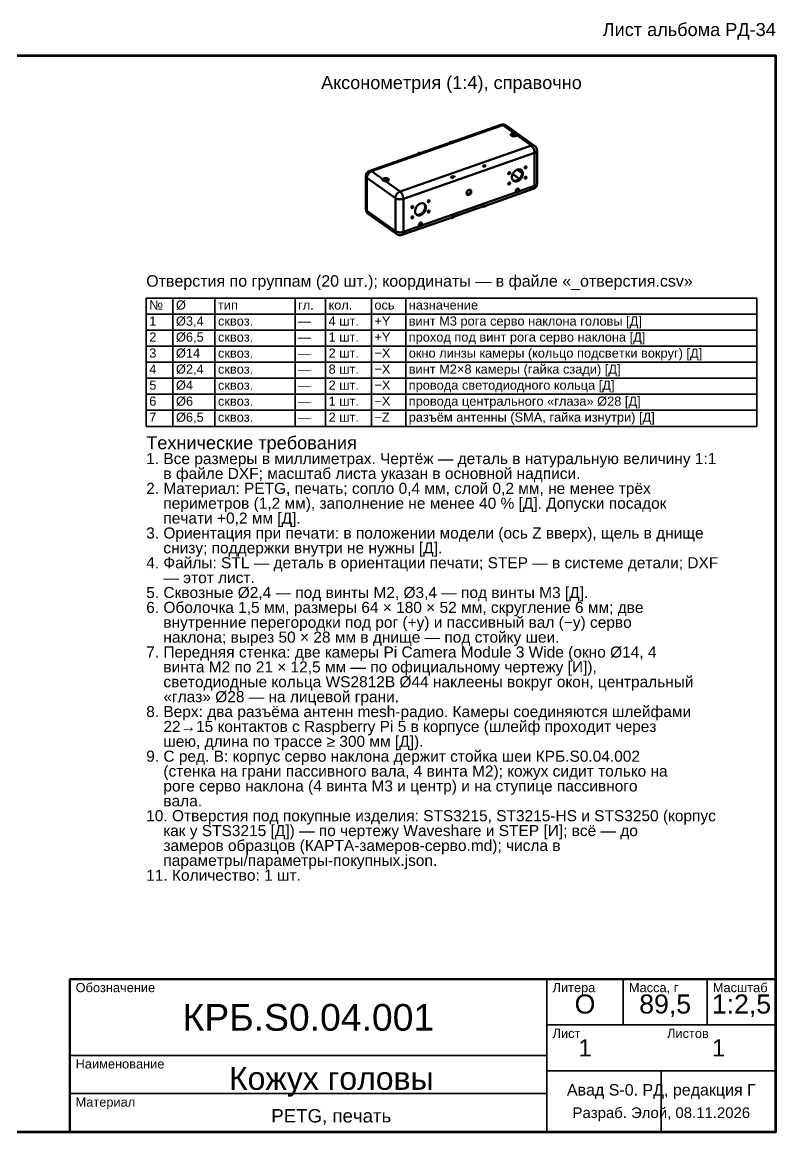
# Model space of a CAD drawing. Header units: millimetres. Extents: x 50 to 1038, y 12 to 741.
# Drawn here: x 544 to 1038, y 12 to 740 of the extents above; entities that cross this region are included whole.
import ezdxf
from ezdxf.enums import TextEntityAlignment as Align

# ---------------------------------------------------------------- set-up
doc = ezdxf.new("R2010")
doc.units = ezdxf.units.MM
doc.header["$LTSCALE"] = 2.5
for name, color, linetype, lineweight in [('КОНТУР', 7, 'Continuous', 50), ('РАМКА', 7, 'Continuous', 70), ('ТАБЛИЦА', 7, 'Continuous', 35), ('ТЕКСТ', 7, 'Continuous', 25)]:
    doc.layers.add(name, color=color, linetype=linetype, lineweight=lineweight)
doc.styles.add('GOST', font='arial.ttf')

msp = doc.modelspace()

# ---------------------------------------------------------------- linework, layer by layer
at = {"layer": 'КОНТУР'}
for p, q in [((771.43, 642.21), (857.45, 672.33)), ((772.67, 641.92), (858.68, 672.03)), ((858.68, 672.03), (866.01, 666.8)), ((860.86, 671.84), (879.51, 658.53)), ((866.04, 665.99), (867.33, 665.06)), ((867.85, 665.49), (877.33, 658.72)), ((791.32, 628.61), (877.33, 658.72)), ((823.98, 660.97), (825.26, 661.42)), ((823.98, 660.97), (824.32, 660.73)), ((823.98, 660.61), (823.98, 660.97)), ((825.26, 661.42), (825.6, 661.18)), ((881.08, 633.83), (881.08, 655.48)), ((793.47, 623.83), (879.48, 653.94)), ((803.14, 653.68), (804.42, 654.13)), ((803.14, 653.31), (803.14, 653.68)), ((803.14, 653.68), (803.48, 653.43)), ((803.25, 653.44), (803.25, 653.35)), ((803.25, 653.44), (803.33, 653.38)), ((804.42, 654.13), (804.76, 653.88)), ((879.48, 632.29), (879.48, 653.94)), ((772.67, 641.92), (780, 636.69)), ((845.64, 645.5), (846.92, 645.95)), ((845.64, 645.5), (845.99, 645.26)), ((845.99, 645.26), (847.27, 645.7)), ((845.99, 644.73), (845.99, 645.26)), ((845.99, 644.73), (847.27, 645.18)), ((846.92, 645.95), (847.27, 645.7)), ((847.27, 645.18), (847.27, 645.7)), ((865.16, 640.08), (869.53, 636.96)), ((868.05, 642.9), (871.25, 640.61)), ((768.92, 617.02), (768.92, 638.67)), ((769.6, 637.6), (788.24, 624.29)), ((769.6, 615.95), (769.6, 637.6)), ((781.84, 635.38), (791.32, 628.61)), ((824.78, 637.9), (824.93, 637.96)), ((824.8, 638.21), (826.08, 638.66)), ((824.8, 638.21), (825.15, 637.96)), ((824.89, 637.65), (825.04, 637.7)), ((824.93, 637.96), (825.04, 637.87)), ((825.04, 637.87), (825.04, 637.7)), ((825.15, 637.96), (826.43, 638.41)), ((825.15, 637.44), (825.15, 637.96)), ((825.15, 637.44), (826.43, 637.88)), ((826.08, 638.66), (826.43, 638.41)), ((826.36, 638.46), (827.13, 638.73)), ((826.43, 638.19), (827.25, 638.47)), ((826.43, 637.88), (826.43, 638.41)), ((804.73, 606.12), (868.21, 628.35)), ((847.27, 619.33), (878.57, 630.29)), ((868.21, 628.35), (879.48, 632.29)), ((788.24, 602.64), (788.24, 624.29)), ((793.47, 602.18), (793.47, 623.83)), ((809.93, 622.2), (809.61, 622.43)), ((809.64, 622.46), (809.96, 622.23)), ((826.43, 612.03), (845.65, 618.76)), ((845.64, 618.77), (845.99, 618.52)), ((845.99, 619.04), (847.27, 619.49)), ((845.99, 618.52), (845.99, 619.04)), ((845.99, 618.52), (847.27, 618.97)), ((847.27, 618.97), (847.27, 619.49)), ((769.6, 615.95), (788.24, 602.64)), ((770.49, 613.97), (789.14, 600.66)), ((792.55, 600.17), (824.81, 611.47)), ((824.78, 611.49), (824.93, 611.54)), ((824.8, 611.47), (825.15, 611.22)), ((824.89, 611.58), (825.04, 611.63)), ((824.93, 611.54), (825.04, 611.46)), ((825.04, 611.63), (825.04, 611.46)), ((825.15, 611.75), (826.43, 612.2)), ((825.15, 611.22), (825.15, 611.75)), ((825.15, 611.22), (826.43, 611.67)), ((826.43, 612.12), (827.25, 612.41)), ((826.43, 612.07), (827.13, 612.31)), ((826.43, 611.67), (826.43, 612.2)), ((827.08, 612.35), (827.13, 612.31)), ((793.47, 602.18), (804.73, 606.12))]:
    msp.add_line(p, q, dxfattribs=at)
for points in [[(857.45, 672.33), (857.61, 672.37), (857.77, 672.38), (857.94, 672.37), (858.1, 672.33), (858.25, 672.28), (858.4, 672.21), (858.55, 672.13), (858.68, 672.03)], [(860.86, 671.84), (860.62, 671.99), (860.36, 672.1), (860.08, 672.17), (859.8, 672.2), (859.52, 672.2), (859.24, 672.18), (858.96, 672.12), (858.68, 672.03)], [(863.87, 665.79), (863.9, 665.95), (863.97, 666.09), (864.06, 666.22), (864.18, 666.32), (864.31, 666.42), (864.45, 666.5), (864.59, 666.56), (864.74, 666.62)], [(867.85, 665.49), (867.48, 665.15), (867.01, 664.94), (866.51, 664.82), (866, 664.77), (865.49, 664.79), (864.99, 664.88), (864.51, 665.05), (864.09, 665.34), (863.87, 665.79)], [(864.04, 665.38), (864.12, 665.46), (864.19, 665.52), (864.28, 665.58), (864.37, 665.64), (864.46, 665.69), (864.55, 665.73), (864.64, 665.77), (864.74, 665.81)], [(864.74, 666.62), (864.89, 666.67), (865.05, 666.71), (865.21, 666.74), (865.37, 666.77), (865.53, 666.79), (865.69, 666.8), (865.85, 666.8), (866.01, 666.8)], [(864.74, 665.81), (864.89, 665.86), (865.05, 665.9), (865.21, 665.93), (865.37, 665.96), (865.53, 665.97), (865.69, 665.99), (865.85, 665.99), (866.01, 665.99)], [(866.01, 666.8), (866.3, 666.78), (866.59, 666.73), (866.87, 666.65), (867.14, 666.54), (867.4, 666.41), (867.64, 666.25), (867.84, 666.04), (867.94, 665.77)], [(866.01, 665.99), (866.24, 665.97), (866.47, 665.93), (866.7, 665.88), (866.92, 665.8), (867.14, 665.71), (867.34, 665.61), (867.54, 665.48), (867.73, 665.34)], [(867.94, 665.77), (867.94, 665.73), (867.93, 665.7), (867.92, 665.66), (867.91, 665.62), (867.9, 665.59), (867.88, 665.56), (867.87, 665.52), (867.85, 665.49)], [(879.51, 658.53), (879.26, 658.68), (879, 658.79), (878.73, 658.86), (878.44, 658.89), (878.16, 658.89), (877.88, 658.86), (877.6, 658.81), (877.33, 658.72)], [(879.48, 653.94), (879.45, 654.48), (879.37, 655.02), (879.25, 655.54), (879.1, 656.06), (878.9, 656.56), (878.67, 657.05), (878.4, 657.52), (878.09, 657.96), (877.74, 658.37), (877.33, 658.72)], [(881.08, 655.48), (881.03, 655.19), (880.91, 654.92), (880.73, 654.69), (880.51, 654.49), (880.27, 654.32), (880.02, 654.17), (879.75, 654.05), (879.48, 653.94)], [(772.67, 641.92), (772.21, 641.72), (771.77, 641.46), (771.36, 641.15), (770.99, 640.8), (770.66, 640.42), (770.36, 640), (770.11, 639.56), (769.9, 639.09), (769.74, 638.61), (769.64, 638.11), (769.6, 637.6)], [(772.67, 641.92), (772.54, 642.01), (772.39, 642.1), (772.24, 642.16), (772.09, 642.22), (771.92, 642.25), (771.76, 642.27), (771.59, 642.25), (771.43, 642.21)], [(845.64, 645.5), (845.69, 645.41), (845.74, 645.31), (845.78, 645.22), (845.83, 645.12), (845.87, 645.03), (845.91, 644.93), (845.95, 644.83), (845.99, 644.73)], [(862.4, 640.06), (862.25, 640.26), (862.23, 640.51), (862.28, 640.76), (862.4, 640.98), (862.58, 641.17), (862.79, 641.3), (863.04, 641.36), (863.27, 641.28)], [(862.3, 640.41), (862.29, 640.4), (862.28, 640.4), (862.27, 640.4), (862.26, 640.4), (862.26, 640.39), (862.25, 640.39), (862.24, 640.39), (862.23, 640.39)], [(862.91, 641.34), (862.91, 641.19), (862.88, 641.05), (862.83, 640.91), (862.75, 640.78), (862.66, 640.66), (862.56, 640.56), (862.44, 640.47), (862.3, 640.41)], [(862.84, 640.02), (862.78, 640.01), (862.73, 639.99), (862.67, 639.99), (862.61, 639.99), (862.56, 640), (862.5, 640.01), (862.45, 640.03), (862.4, 640.06)], [(863.27, 641.28), (863.4, 641.13), (863.45, 640.94), (863.44, 640.75), (863.38, 640.56), (863.29, 640.39), (863.16, 640.24), (863.01, 640.11), (862.84, 640.02)], [(865.67, 635.61), (865.29, 635.96), (865, 636.38), (864.79, 636.85), (864.67, 637.35), (864.63, 637.86), (864.65, 638.37), (864.74, 638.88), (864.87, 639.38), (865.06, 639.86), (865.28, 640.32), (865.54, 640.76), (865.84, 641.18), (866.17, 641.57), (866.54, 641.94), (866.94, 642.26), (867.36, 642.55), (867.81, 642.8), (868.29, 642.99), (868.79, 643.11), (869.3, 643.16), (869.81, 643.12), (870.31, 642.98), (870.76, 642.73)], [(870.47, 642.9), (870.8, 642.5), (871.04, 642.04), (871.19, 641.54), (871.25, 641.03), (871.25, 640.51), (871.18, 639.99), (871.06, 639.49), (870.89, 638.99), (870.67, 638.52), (870.41, 638.07), (870.12, 637.64), (869.79, 637.24), (869.43, 636.86), (869.03, 636.52), (868.61, 636.22), (868.16, 635.97), (867.68, 635.77)], [(870.76, 642.73), (871.13, 642.39), (871.43, 641.97), (871.63, 641.51), (871.75, 641.01), (871.8, 640.51), (871.78, 640), (871.7, 639.49), (871.56, 639), (871.39, 638.52), (871.17, 638.06), (870.91, 637.62), (870.62, 637.21), (870.29, 636.81), (869.93, 636.45), (869.55, 636.12), (869.13, 635.83), (868.68, 635.58), (868.21, 635.38)], [(873.15, 643.83), (873.01, 644.03), (872.98, 644.28), (873.04, 644.52), (873.16, 644.75), (873.33, 644.93), (873.54, 645.07), (873.79, 645.12), (874.03, 645.05)], [(873.05, 644.17), (873.04, 644.17), (873.03, 644.16), (873.02, 644.16), (873.02, 644.16), (873.01, 644.16), (873, 644.15), (872.99, 644.15), (872.98, 644.15)], [(873.66, 645.11), (873.66, 644.96), (873.63, 644.81), (873.58, 644.67), (873.51, 644.54), (873.42, 644.42), (873.31, 644.32), (873.19, 644.23), (873.05, 644.17)], [(873.59, 643.79), (873.53, 643.77), (873.48, 643.76), (873.42, 643.75), (873.37, 643.75), (873.31, 643.76), (873.25, 643.77), (873.2, 643.8), (873.15, 643.83)], [(874.03, 645.05), (874.15, 644.9), (874.2, 644.71), (874.19, 644.51), (874.13, 644.33), (874.04, 644.15), (873.92, 644), (873.76, 643.88), (873.59, 643.79)], [(768.92, 638.67), (768.94, 638.51), (768.98, 638.35), (769.05, 638.2), (769.13, 638.06), (769.23, 637.93), (769.35, 637.81), (769.47, 637.7), (769.6, 637.6)], [(779.91, 636.37), (779.91, 636.41), (779.92, 636.46), (779.92, 636.5), (779.93, 636.54), (779.95, 636.58), (779.96, 636.62), (779.98, 636.65), (780, 636.69)], [(781.84, 635.38), (781.54, 635.39), (781.24, 635.42), (780.95, 635.47), (780.66, 635.55), (780.39, 635.67), (780.15, 635.85), (779.98, 636.09), (779.91, 636.37)], [(780, 636.69), (780.07, 636.79), (780.15, 636.87), (780.25, 636.95), (780.34, 637.02), (780.45, 637.08), (780.56, 637.13), (780.67, 637.18), (780.78, 637.22)], [(780.06, 635.96), (780.13, 636.04), (780.21, 636.11), (780.29, 636.17), (780.39, 636.23), (780.48, 636.29), (780.58, 636.33), (780.68, 636.38), (780.78, 636.41)], [(780.78, 637.22), (781.22, 637.34), (781.67, 637.4), (782.12, 637.4), (782.58, 637.36), (783.02, 637.25), (783.44, 637.08), (783.8, 636.8), (783.97, 636.39)], [(780.78, 636.41), (781.16, 636.52), (781.56, 636.58), (781.96, 636.6), (782.36, 636.58), (782.75, 636.51), (783.13, 636.4), (783.5, 636.24), (783.8, 635.99)], [(783.97, 636.39), (783.88, 636.09), (783.67, 635.86), (783.4, 635.68), (783.1, 635.56), (782.79, 635.47), (782.48, 635.41), (782.16, 635.38), (781.84, 635.38)], [(824.78, 637.9), (824.79, 637.87), (824.81, 637.84), (824.82, 637.81), (824.83, 637.78), (824.85, 637.74), (824.86, 637.71), (824.88, 637.68), (824.89, 637.65)], [(824.8, 638.21), (824.82, 638.18), (824.84, 638.15), (824.85, 638.12), (824.87, 638.08), (824.88, 638.05), (824.9, 638.02), (824.91, 637.99), (824.93, 637.96)], [(825.04, 637.7), (825.06, 637.67), (825.07, 637.64), (825.09, 637.6), (825.1, 637.57), (825.11, 637.54), (825.13, 637.5), (825.14, 637.47), (825.15, 637.44)], [(826.68, 638.57), (826.69, 638.54), (826.71, 638.51), (826.73, 638.48), (826.74, 638.44), (826.76, 638.41), (826.77, 638.38), (826.79, 638.35), (826.8, 638.32)], [(827.13, 638.73), (827.15, 638.7), (827.16, 638.66), (827.17, 638.63), (827.19, 638.6), (827.2, 638.57), (827.22, 638.54), (827.23, 638.5), (827.25, 638.47)], [(862.4, 633.3), (862.25, 633.5), (862.23, 633.75), (862.28, 633.99), (862.4, 634.22), (862.58, 634.4), (862.79, 634.54), (863.04, 634.59), (863.27, 634.52)], [(862.3, 633.64), (862.29, 633.64), (862.28, 633.64), (862.27, 633.63), (862.26, 633.63), (862.26, 633.63), (862.25, 633.62), (862.24, 633.62), (862.23, 633.62)], [(862.91, 634.58), (862.91, 634.43), (862.88, 634.28), (862.83, 634.14), (862.75, 634.01), (862.66, 633.89), (862.56, 633.79), (862.44, 633.7), (862.3, 633.64)], [(862.84, 633.26), (862.78, 633.24), (862.73, 633.23), (862.67, 633.22), (862.61, 633.22), (862.56, 633.23), (862.5, 633.24), (862.45, 633.27), (862.4, 633.3)], [(863.27, 634.52), (863.4, 634.37), (863.45, 634.18), (863.44, 633.98), (863.38, 633.8), (863.29, 633.62), (863.16, 633.47), (863.01, 633.35), (862.84, 633.26)], [(867.68, 635.77), (867.4, 635.68), (867.12, 635.62), (866.83, 635.58), (866.54, 635.56), (866.25, 635.58), (865.96, 635.63), (865.68, 635.71), (865.42, 635.82)], [(868.21, 635.38), (867.9, 635.29), (867.57, 635.22), (867.24, 635.18), (866.91, 635.19), (866.58, 635.23), (866.26, 635.31), (865.95, 635.44), (865.67, 635.61)], [(873.15, 637.06), (873.01, 637.26), (872.98, 637.51), (873.04, 637.76), (873.16, 637.98), (873.33, 638.17), (873.54, 638.3), (873.79, 638.35), (874.03, 638.28)], [(873.05, 637.41), (873.04, 637.4), (873.03, 637.4), (873.02, 637.4), (873.02, 637.39), (873.01, 637.39), (873, 637.39), (872.99, 637.39), (872.98, 637.38)], [(873.66, 638.34), (873.66, 638.19), (873.63, 638.05), (873.58, 637.91), (873.51, 637.78), (873.42, 637.66), (873.31, 637.55), (873.19, 637.47), (873.05, 637.41)], [(873.59, 637.02), (873.53, 637), (873.48, 636.99), (873.42, 636.99), (873.37, 636.99), (873.31, 636.99), (873.25, 637.01), (873.2, 637.03), (873.15, 637.06)], [(874.03, 638.28), (874.15, 638.13), (874.2, 637.94), (874.19, 637.75), (874.13, 637.56), (874.04, 637.39), (873.92, 637.23), (873.76, 637.11), (873.59, 637.02)], [(879.48, 632.29), (879.75, 632.4), (880.02, 632.52), (880.27, 632.67), (880.51, 632.84), (880.73, 633.04), (880.91, 633.27), (881.03, 633.54), (881.08, 633.83)], [(791.32, 628.61), (790.85, 628.41), (790.41, 628.15), (790, 627.84), (789.63, 627.49), (789.3, 627.1), (789, 626.69), (788.75, 626.25), (788.54, 625.78), (788.38, 625.3), (788.28, 624.8), (788.24, 624.29)], [(791.32, 628.61), (791.72, 628.26), (792.08, 627.85), (792.39, 627.41), (792.66, 626.94), (792.89, 626.45), (793.08, 625.95), (793.24, 625.43), (793.36, 624.9), (793.44, 624.37), (793.47, 623.83)], [(835.38, 626.53), (835.06, 626.92), (834.94, 627.41), (834.98, 627.91), (835.14, 628.39), (835.39, 628.83), (835.72, 629.21), (836.12, 629.52), (836.59, 629.72), (837.09, 629.76), (837.56, 629.58)], [(835.93, 626.82), (835.84, 626.79), (835.74, 626.76), (835.64, 626.75), (835.54, 626.74), (835.44, 626.73), (835.34, 626.74), (835.24, 626.75), (835.15, 626.77)], [(836.47, 626.43), (836.34, 626.39), (836.2, 626.36), (836.05, 626.35), (835.91, 626.35), (835.77, 626.37), (835.63, 626.4), (835.5, 626.46), (835.38, 626.53)], [(837.26, 629.73), (837.43, 629.32), (837.47, 628.87), (837.39, 628.43), (837.22, 628.01), (836.99, 627.63), (836.69, 627.29), (836.34, 627.02), (835.93, 626.82)], [(837.56, 629.58), (837.87, 629.21), (838, 628.74), (837.97, 628.25), (837.83, 627.78), (837.6, 627.35), (837.29, 626.97), (836.91, 626.66), (836.47, 626.43)], [(867.49, 628.41), (867.24, 628.75), (867.19, 629.16), (867.29, 629.57), (867.49, 629.94), (867.78, 630.25), (868.13, 630.48), (868.54, 630.57), (868.94, 630.45)], [(867.68, 628.73), (867.63, 628.71), (867.58, 628.7), (867.53, 628.69), (867.48, 628.68), (867.42, 628.68), (867.37, 628.67), (867.32, 628.67), (867.27, 628.68)], [(868.21, 628.35), (868.12, 628.32), (868.03, 628.3), (867.94, 628.29), (867.84, 628.29), (867.75, 628.3), (867.66, 628.33), (867.57, 628.36), (867.49, 628.41)], [(868.62, 630.56), (868.69, 630.29), (868.69, 630.01), (868.62, 629.73), (868.51, 629.47), (868.35, 629.23), (868.16, 629.03), (867.93, 628.85), (867.68, 628.73)], [(868.94, 630.45), (869.15, 630.2), (869.23, 629.88), (869.22, 629.56), (869.12, 629.24), (868.96, 628.96), (868.76, 628.7), (868.51, 628.49), (868.21, 628.35)], [(878.57, 630.29), (878.82, 630.42), (879.03, 630.63), (879.19, 630.87), (879.3, 631.14), (879.39, 631.42), (879.44, 631.71), (879.47, 632), (879.48, 632.29)], [(793.47, 623.83), (792.95, 623.68), (792.42, 623.57), (791.88, 623.51), (791.34, 623.49), (790.8, 623.51), (790.26, 623.56), (789.73, 623.66), (789.21, 623.81), (788.71, 624.01), (788.24, 624.29)], [(798.92, 617.84), (798.77, 618.04), (798.74, 618.29), (798.8, 618.53), (798.92, 618.76), (799.09, 618.94), (799.31, 619.08), (799.55, 619.13), (799.79, 619.06)], [(798.82, 618.18), (798.81, 618.18), (798.8, 618.17), (798.79, 618.17), (798.78, 618.17), (798.77, 618.17), (798.76, 618.16), (798.75, 618.16), (798.74, 618.16)], [(799.43, 619.12), (799.43, 618.97), (799.4, 618.82), (799.34, 618.68), (799.27, 618.55), (799.18, 618.43), (799.07, 618.33), (798.95, 618.24), (798.82, 618.18)], [(799.79, 619.06), (799.91, 618.91), (799.97, 618.72), (799.95, 618.52), (799.9, 618.34), (799.8, 618.16), (799.68, 618.01), (799.53, 617.89), (799.35, 617.8)], [(802.19, 613.38), (801.81, 613.73), (801.51, 614.15), (801.31, 614.62), (801.19, 615.12), (801.15, 615.63), (801.17, 616.15), (801.25, 616.65), (801.39, 617.15), (801.57, 617.63), (801.8, 618.09), (802.06, 618.54), (802.36, 618.96), (802.69, 619.35), (803.06, 619.71), (803.45, 620.04), (803.88, 620.33), (804.33, 620.57), (804.81, 620.76), (805.31, 620.89), (805.82, 620.94), (806.33, 620.9), (806.82, 620.75), (807.27, 620.51)], [(806.99, 620.68), (807.32, 620.28), (807.56, 619.81), (807.7, 619.32), (807.77, 618.8), (807.76, 618.28), (807.7, 617.76), (807.57, 617.26), (807.4, 616.77), (807.19, 616.29), (806.93, 615.84), (806.64, 615.41), (806.31, 615.01), (805.94, 614.64), (805.55, 614.3), (805.12, 614), (804.67, 613.74), (804.19, 613.54)], [(807.27, 620.51), (807.65, 620.16), (807.94, 619.75), (808.15, 619.28), (808.27, 618.79), (808.31, 618.28), (808.29, 617.77), (808.21, 617.27), (808.08, 616.77), (807.9, 616.3), (807.68, 615.84), (807.43, 615.4), (807.13, 614.98), (806.81, 614.59), (806.45, 614.22), (806.06, 613.89), (805.64, 613.6), (805.2, 613.35), (804.73, 613.16)], [(809.67, 621.6), (809.52, 621.8), (809.49, 622.05), (809.55, 622.3), (809.67, 622.52), (809.84, 622.71), (810.06, 622.84), (810.3, 622.89), (810.54, 622.82)], [(809.57, 621.94), (809.56, 621.94), (809.55, 621.94), (809.54, 621.94), (809.53, 621.93), (809.52, 621.93), (809.51, 621.93), (809.5, 621.93), (809.49, 621.92)], [(810.18, 622.88), (810.18, 622.73), (810.15, 622.59), (810.09, 622.45), (810.02, 622.32), (809.93, 622.2), (809.82, 622.09), (809.7, 622.01), (809.57, 621.94)], [(810.11, 621.56), (810.05, 621.54), (809.99, 621.53), (809.94, 621.53), (809.88, 621.53), (809.83, 621.53), (809.77, 621.55), (809.72, 621.57), (809.67, 621.6)], [(810.54, 622.82), (810.67, 622.67), (810.72, 622.48), (810.71, 622.29), (810.65, 622.1), (810.56, 621.93), (810.43, 621.77), (810.28, 621.65), (810.11, 621.56)], [(845.99, 619.04), (845.95, 619), (845.91, 618.96), (845.87, 618.92), (845.83, 618.89), (845.79, 618.85), (845.74, 618.82), (845.69, 618.79), (845.64, 618.77)], [(768.92, 617.02), (768.94, 616.86), (768.98, 616.7), (769.05, 616.55), (769.13, 616.41), (769.23, 616.28), (769.35, 616.16), (769.47, 616.05), (769.6, 615.95)], [(770.49, 613.97), (770.28, 614.15), (770.09, 614.36), (769.93, 614.6), (769.81, 614.85), (769.72, 615.11), (769.65, 615.39), (769.61, 615.67), (769.6, 615.95)], [(798.92, 611.07), (798.77, 611.27), (798.74, 611.52), (798.8, 611.77), (798.92, 611.99), (799.09, 612.18), (799.31, 612.31), (799.55, 612.36), (799.79, 612.29)], [(798.82, 611.41), (798.81, 611.41), (798.8, 611.41), (798.79, 611.41), (798.78, 611.4), (798.77, 611.4), (798.76, 611.4), (798.75, 611.4), (798.74, 611.39)], [(799.43, 612.35), (799.43, 612.2), (799.4, 612.06), (799.34, 611.92), (799.27, 611.79), (799.18, 611.67), (799.07, 611.56), (798.95, 611.48), (798.82, 611.41)], [(799.35, 617.8), (799.3, 617.78), (799.24, 617.77), (799.19, 617.76), (799.13, 617.76), (799.07, 617.77), (799.02, 617.78), (798.97, 617.81), (798.92, 617.84)], [(799.35, 611.03), (799.3, 611.01), (799.24, 611), (799.19, 611), (799.13, 611), (799.07, 611), (799.02, 611.02), (798.97, 611.04), (798.92, 611.07)], [(799.79, 612.29), (799.91, 612.14), (799.97, 611.95), (799.95, 611.76), (799.9, 611.57), (799.8, 611.4), (799.68, 611.24), (799.53, 611.12), (799.35, 611.03)], [(804.19, 613.54), (803.91, 613.45), (803.63, 613.39), (803.34, 613.35), (803.05, 613.34), (802.76, 613.35), (802.48, 613.4), (802.2, 613.48), (801.93, 613.6)], [(804.73, 613.16), (804.41, 613.06), (804.09, 612.99), (803.76, 612.96), (803.43, 612.96), (803.1, 613), (802.78, 613.08), (802.47, 613.21), (802.19, 613.38)], [(809.67, 614.83), (809.52, 615.04), (809.49, 615.29), (809.55, 615.53), (809.67, 615.75), (809.84, 615.94), (810.06, 616.08), (810.3, 616.13), (810.54, 616.05)], [(809.57, 615.18), (809.56, 615.18), (809.55, 615.17), (809.54, 615.17), (809.53, 615.17), (809.52, 615.16), (809.51, 615.16), (809.5, 615.16), (809.49, 615.16)], [(810.18, 616.11), (810.18, 615.97), (810.15, 615.82), (810.09, 615.68), (810.02, 615.55), (809.93, 615.43), (809.82, 615.33), (809.7, 615.24), (809.57, 615.18)], [(810.11, 614.8), (810.05, 614.78), (809.99, 614.77), (809.94, 614.76), (809.88, 614.76), (809.83, 614.77), (809.77, 614.78), (809.72, 614.8), (809.67, 614.83)], [(810.54, 616.05), (810.67, 615.91), (810.72, 615.72), (810.71, 615.52), (810.65, 615.33), (810.56, 615.16), (810.43, 615.01), (810.28, 614.88), (810.11, 614.8)], [(824.89, 611.58), (824.88, 611.57), (824.86, 611.56), (824.85, 611.54), (824.83, 611.53), (824.82, 611.52), (824.81, 611.51), (824.79, 611.5), (824.78, 611.49)], [(824.93, 611.54), (824.91, 611.53), (824.9, 611.52), (824.88, 611.51), (824.87, 611.5), (824.85, 611.5), (824.84, 611.49), (824.82, 611.48), (824.8, 611.47)], [(825.15, 611.75), (825.14, 611.73), (825.13, 611.72), (825.11, 611.7), (825.1, 611.69), (825.09, 611.68), (825.07, 611.66), (825.06, 611.65), (825.04, 611.63)], [(827.25, 612.41), (827.23, 612.39), (827.22, 612.38), (827.2, 612.37), (827.19, 612.36), (827.18, 612.35), (827.16, 612.34), (827.15, 612.32), (827.13, 612.31)], [(804, 606.19), (803.76, 606.52), (803.71, 606.94), (803.81, 607.35), (804.01, 607.72), (804.29, 608.03), (804.65, 608.25), (805.06, 608.34), (805.46, 608.22)], [(804.19, 606.5), (804.14, 606.49), (804.09, 606.47), (804.04, 606.46), (803.99, 606.45), (803.94, 606.45), (803.89, 606.45), (803.84, 606.45), (803.79, 606.45)], [(804.73, 606.12), (804.64, 606.09), (804.55, 606.07), (804.45, 606.06), (804.36, 606.06), (804.26, 606.08), (804.17, 606.1), (804.08, 606.14), (804, 606.19)], [(805.13, 608.34), (805.21, 608.07), (805.2, 607.78), (805.14, 607.51), (805.02, 607.25), (804.87, 607.01), (804.67, 606.8), (804.45, 606.63), (804.19, 606.5)], [(805.46, 608.22), (805.66, 607.97), (805.75, 607.66), (805.73, 607.33), (805.64, 607.02), (805.48, 606.73), (805.27, 606.48), (805.02, 606.27), (804.73, 606.12)], [(793.47, 602.18), (792.95, 602.02), (792.42, 601.92), (791.88, 601.86), (791.34, 601.84), (790.8, 601.86), (790.26, 601.91), (789.73, 602.01), (789.21, 602.16), (788.71, 602.36), (788.24, 602.64)], [(789.14, 600.66), (788.92, 600.84), (788.73, 601.05), (788.58, 601.28), (788.45, 601.54), (788.36, 601.8), (788.29, 602.08), (788.26, 602.36), (788.24, 602.64)], [(792.55, 600.17), (792.81, 600.31), (793.02, 600.51), (793.18, 600.76), (793.29, 601.03), (793.38, 601.31), (793.43, 601.59), (793.46, 601.88), (793.47, 602.18)]]:
    msp.add_lwpolyline(points, dxfattribs=at)
for centre, start, end in [((858.68, 668.79), 54.47036, 109.29534), ((877.33, 655.48), 0, 54.47036), ((772.67, 638.67), 109.29534, 180), ((877.33, 633.83), 289.29534, 0), ((772.67, 617.02), 180, 234.47036), ((791.32, 603.71), 234.47036, 289.29534)]:
    msp.add_arc(centre, 3.75, start, end, dxfattribs=at)
at = {"layer": 'РАМКА', "lineweight": 70}
msp.add_lwpolyline([(50, 12.5), (1037.5, 12.5), (1037.5, 717.5), (50, 717.5), (50, 12.5)], dxfattribs=at)
at = {"layer": 'ТАБЛИЦА'}
for p, q in [((642.5, 558.75), (642.5, 474.75)), ((670, 558.75), (670, 474.75)), ((722.5, 558.75), (722.5, 474.75)), ((742.5, 558.75), (742.5, 474.75)), ((772.5, 558.75), (772.5, 474.75)), ((795, 558.75), (795, 474.75)), ((625, 548.25), (1025, 548.25)), ((625, 537.75), (1025, 537.75)), ((625, 527.25), (1025, 527.25)), ((625, 516.75), (1025, 516.75)), ((625, 506.25), (1025, 506.25)), ((625, 495.75), (1025, 495.75)), ((625, 485.25), (1025, 485.25)), ((887.5, 12.5), (887.5, 112.5)), ((937.5, 82.5), (937.5, 112.5)), ((992.5, 82.5), (992.5, 112.5)), ((887.5, 82.5), (1037.5, 82.5)), ((575, 62.5), (887.5, 62.5)), ((887.5, 52.5), (1037.5, 52.5)), ((962.5, 12.5), (962.5, 52.5)), ((575, 37.5), (887.5, 37.5))]:
    msp.add_line(p, q, dxfattribs=at)
at = {"layer": 'ТАБЛИЦА', "lineweight": 35}
msp.add_lwpolyline([(625, 474.75), (1025, 474.75), (1025, 558.75), (625, 558.75), (625, 474.75)], dxfattribs=at)
at = {"layer": 'ТАБЛИЦА', "lineweight": 50}
msp.add_lwpolyline([(575, 12.5), (1037.5, 12.5), (1037.5, 112.5), (575, 112.5), (575, 12.5)], dxfattribs=at)

# ---------------------------------------------------------------- texts
at = {"layer": 'ТЕКСТ', "style": 'GOST'}
msp.add_text('Лист альбома РД-34', height=8.5, dxfattribs=at).set_placement((1037.5, 730.5), align=Align.RIGHT)
for s, height, p in [('Аксонометрия (1:4), справочно', 8.5, (825, 700)), ('О', 12.5, (912.5, 96.25)), ('89,5', 12.5, (965, 96.25)), ('1:2,5', 12.5, (1015, 96.25)), ('КРБ.S0.04.001', 17.5, (731.25, 87.5)), ('1', 11.25, (912.5, 67.5)), ('1', 11.25, (1000, 67.5)), ('Кожух головы', 15, (746.25, 47.5)), ('Авад S-0. РД, редакция Г', 7.5, (962.5, 40)), ('PETG, печать', 8.75, (746.25, 23)), ('Разраб. Элой, 08.11.2026', 7, (962.5, 25))]:
    msp.add_text(s, height=height, dxfattribs=at).set_placement(p, align=Align.MIDDLE_CENTER)
for s, height, p in [('Отверстия по группам (20 шт.); координаты — в файле «_отверстия.csv»', 7.5, (625, 566.25)), ('№', 6, (627, 551.25)), ('Ø', 6, (644.5, 551.25)), ('тип', 6, (672, 551.25)), ('гл.', 6, (724.5, 551.25)), ('кол.', 6, (744.5, 551.25)), ('ось', 6, (774.5, 551.25)), ('назначение', 6, (797, 551.25)), ('1', 6, (627, 540.75)), ('Ø3,4', 6, (644.5, 540.75)), ('сквоз.', 6, (672, 540.75)), ('4 шт.', 6, (744.5, 540.75)), ('+Y', 6, (774.5, 540.75)), ('винт M3 рога серво наклона головы [Д]', 6, (797, 540.75)), ('—', 6, (724.5, 540.75)), ('2', 6, (627, 530.25)), ('Ø6,5', 6, (644.5, 530.25)), ('сквоз.', 6, (672, 530.25)), ('—', 6, (724.5, 530.25)), ('1 шт.', 6, (744.5, 530.25)), ('+Y', 6, (774.5, 530.25)), ('проход под винт рога серво наклона [Д]', 6, (797, 530.25)), ('3', 6, (627, 519.75)), ('Ø14', 6, (644.5, 519.75)), ('сквоз.', 6, (672, 519.75)), ('2 шт.', 6, (744.5, 519.75)), ('−X', 6, (774.5, 519.75)), ('окно линзы камеры (кольцо подсветки вокруг) [Д]', 6, (797, 519.75)), ('—', 6, (724.5, 519.75)), ('4', 6, (627, 509.25)), ('Ø2,4', 6, (644.5, 509.25)), ('сквоз.', 6, (672, 509.25)), ('—', 6, (724.5, 509.25)), ('8 шт.', 6, (744.5, 509.25)), ('−X', 6, (774.5, 509.25)), ('винт M2×8 камеры (гайка сзади) [Д]', 6, (797, 509.25)), ('5', 6, (627, 498.75)), ('Ø4', 6, (644.5, 498.75)), ('сквоз.', 6, (672, 498.75)), ('2 шт.', 6, (744.5, 498.75)), ('−X', 6, (774.5, 498.75)), ('провода светодиодного кольца [Д]', 6, (797, 498.75)), ('Ø6', 6, (644.5, 488.25)), ('—', 6, (724.5, 498.75)), ('провода центрального «глаза» Ø28 [Д]', 6, (797, 488.25)), ('6', 6, (627, 488.25)), ('сквоз.', 6, (672, 488.25)), ('—', 6, (724.5, 488.25)), ('1 шт.', 6, (744.5, 488.25)), ('−X', 6, (774.5, 488.25)), ('7', 6, (627, 477.75)), ('Ø6,5', 6, (644.5, 477.75)), ('сквоз.', 6, (672, 477.75)), ('—', 6, (724.5, 477.75)), ('2 шт.', 6, (744.5, 477.75)), ('−Z', 6, (774.5, 477.75)), ('разъём антенны (SMA, гайка изнутри) [Д]', 6, (797, 477.75)), ('Технические требования', 8.5, (625, 459.75)), ('1. Все размеры в миллиметрах. Чертёж — деталь в натуральную величину 1:1', 7.25, (625, 450)), ('    в файле DXF; масштаб листа указан в основной надписи.', 7.25, (625, 440.25)), ('2. Материал: PETG, печать; сопло 0,4 мм, слой 0,2 мм, не менее трёх', 7.25, (625, 430.5)), ('    периметров (1,2 мм), заполнение не менее 40 % [Д]. Допуски посадок', 7.25, (625, 420.75)), ('    печати +0,2 мм [Д].', 7.25, (625, 411)), ('3. Ориентация при печати: в положении модели (ось Z вверх), щель в днище', 7.25, (625, 401.25)), ('    снизу; поддержки внутри не нужны [Д].', 7.25, (625, 391.5)), ('4. Файлы: STL — деталь в ориентации печати; STEP — в системе детали; DXF', 7.25, (625, 381.75)), ('    — этот лист.', 7.25, (625, 372)), ('5. Сквозные Ø2,4 — под винты M2, Ø3,4 — под винты M3 [Д].', 7.25, (625, 362.25)), ('6. Оболочка 1,5 мм, размеры 64 × 180 × 52 мм, скругление 6 мм; две', 7.25, (625, 352.5)), ('    внутренние перегородки под рог (+y) и пассивный вал (−y) серво', 7.25, (625, 342.75)), ('    наклона; вырез 50 × 28 мм в днище — под стойку шеи.', 7.25, (625, 333)), ('7. Передняя стенка: две камеры Pi Camera Module 3 Wide (окно Ø14, 4', 7.25, (625, 323.25)), ('    винта M2 по 21 × 12,5 мм — по официальному чертежу [И]),', 7.25, (625, 313.5)), ('    светодиодные кольца WS2812B Ø44 наклеены вокруг окон, центральный', 7.25, (625, 303.75)), ('    «глаз» Ø28 — на лицевой грани.', 7.25, (625, 294)), ('8. Верх: два разъёма антенн mesh-радио. Камеры соединяются шлейфами', 7.25, (625, 284.25)), ('    22→15 контактов с Raspberry Pi 5 в корпусе (шлейф проходит через', 7.25, (625, 274.5)), ('    шею, длина по трассе ≥ 300 мм [Д]).', 7.25, (625, 264.75)), ('9. С ред. В: корпус серво наклона держит стойка шеи КРБ.S0.04.002', 7.25, (625, 255)), ('    (стенка на грани пассивного вала, 4 винта M2); кожух сидит только на', 7.25, (625, 245.25)), ('    роге серво наклона (4 винта M3 и центр) и на ступице пассивного', 7.25, (625, 235.5)), ('    вала.', 7.25, (625, 225.75)), ('10. Отверстия под покупные изделия: STS3215, ST3215-HS и STS3250 (корпус', 7.25, (625, 216)), ('    как у STS3215 [Д]) — по чертежу Waveshare и STEP [И]; всё — до', 7.25, (625, 206.25)), ('    замеров образцов (КАРТА-замеров-серво.md); числа в', 7.25, (625, 196.5)), ('    параметры/параметры-покупных.json.', 7.25, (625, 186.75)), ('11. Количество: 1 шт.', 7.25, (625, 177)), ('Обозначение', 6, (578.75, 104)), ('Литера', 6, (891.25, 104)), ('Масса, г', 6, (941.25, 104)), ('Масштаб', 6, (996.25, 104)), ('Лист', 6, (891.25, 74)), ('Листов', 6, (966.25, 74)), ('Наименование', 6, (578.75, 54)), ('Материал', 6, (578.75, 29))]:
    msp.add_text(s, height=height, dxfattribs=at).set_placement(p)

doc.saveas('drawing.dxf')
